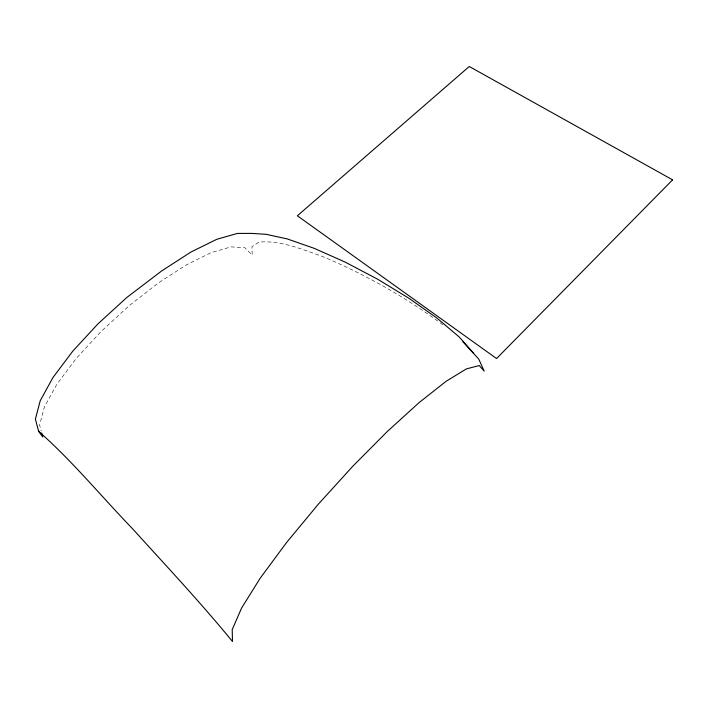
<?xml version="1.0" encoding="UTF-8"?>
<svg xmlns="http://www.w3.org/2000/svg" width="708" height="708" viewBox="0 0 708 708"><rect width="100%" height="100%" fill="white"/><g stroke="black" fill="none" stroke-linecap="round" stroke-linejoin="round"><path stroke-width="0.53" stroke-dasharray="3.54 2.66" d="M442.783 324.76C405.286 296.909 364.319 273.846 321.175 255.977C301.183 249.066 280.713 240.286 259.11 242.092L251.977 246.596L252.163 255.057L244.959 247.8L231.1 246.871L211.214 252.588L186.452 264.81L158.442 282.89L129.219 305.67L101.067 331.494L76.269 358.398L56.87 384.249L44.365 407.029L39.613 425.004L41.179 430.986"/><path stroke-width="1.06" d="M473.643 353.257L459.271 337.052L437.128 318.228L409.038 298.342L377.417 279.076L344.92 261.978L314.14 248.313L287.306 238.941L266.137 234.313L251.65 233.401L237.419 233.419L216.798 239.295L191.054 251.977L161.849 270.81L126.767 297.528L98.049 323.786L72.765 351.168L52.967 377.514L40.223 400.746L35.4 419.101L38.621 431.331C72.375 461.041 101.403 496.494 132.706 528.92C166.362 566.09 200.736 602.685 232.489 641.51L232.215 629.607L241.605 608.013L260.172 578.241L286.474 542.647L318.299 504.22L352.903 466.13L387.418 431.393L419.198 402.525L446.049 381.338L466.386 368.895L479.236 365.558L484.192 371.107L478.741 359.08L462.926 341.796M38.621 431.331L42.745 436.96L41.701 432.977M672.6 179.841L496.565 358.54L297.378 215.781L469.254 66.49L672.6 179.841"/></g></svg>
